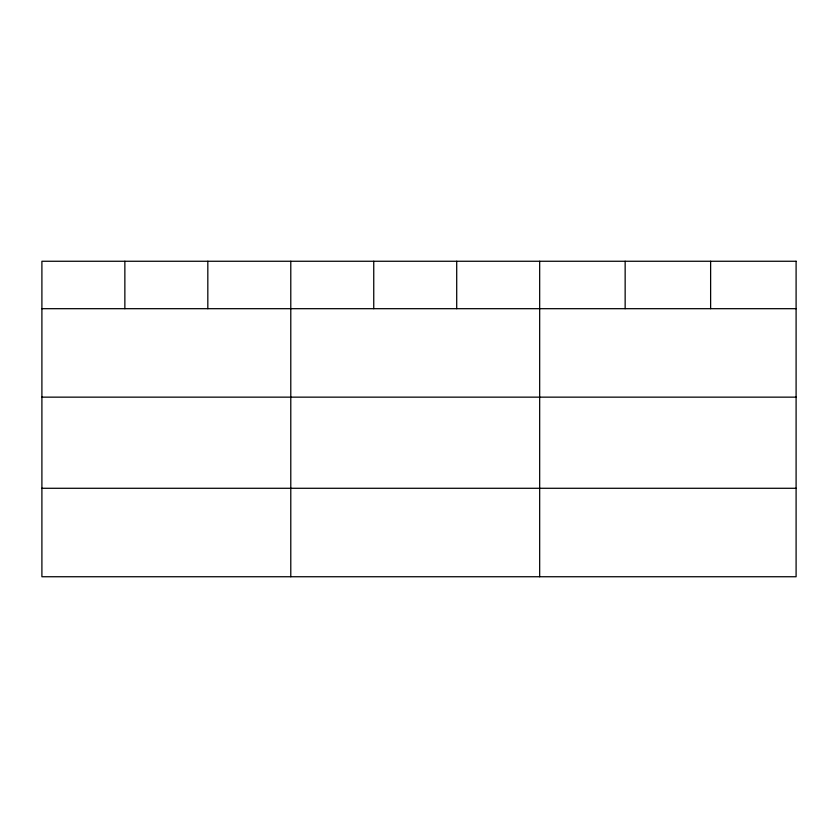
<?xml version="1.0" encoding="UTF-8"?>
<svg xmlns="http://www.w3.org/2000/svg" width="838" height="838" viewBox="0 0 838 838"><rect width="100%" height="100%" fill="white"/><g stroke="black" fill="none" stroke-linecap="round" stroke-linejoin="round"><path stroke-width="1.26" d="M41.9 308.688L796.1 308.688M41.9 397.149L796.1 397.149M41.9 488.282L796.1 488.282M710.624 261.257L710.624 308.688M625.148 261.257L625.148 308.688M539.672 261.257L539.672 576.743M456.71 261.257L456.71 308.688M373.748 261.257L373.748 308.688M290.786 261.257L290.786 576.743M207.824 261.257L207.824 308.688M124.862 261.257L124.862 308.688M796.1 261.257L41.9 261.257L41.9 576.743L796.1 576.743L796.1 261.257"/></g></svg>
